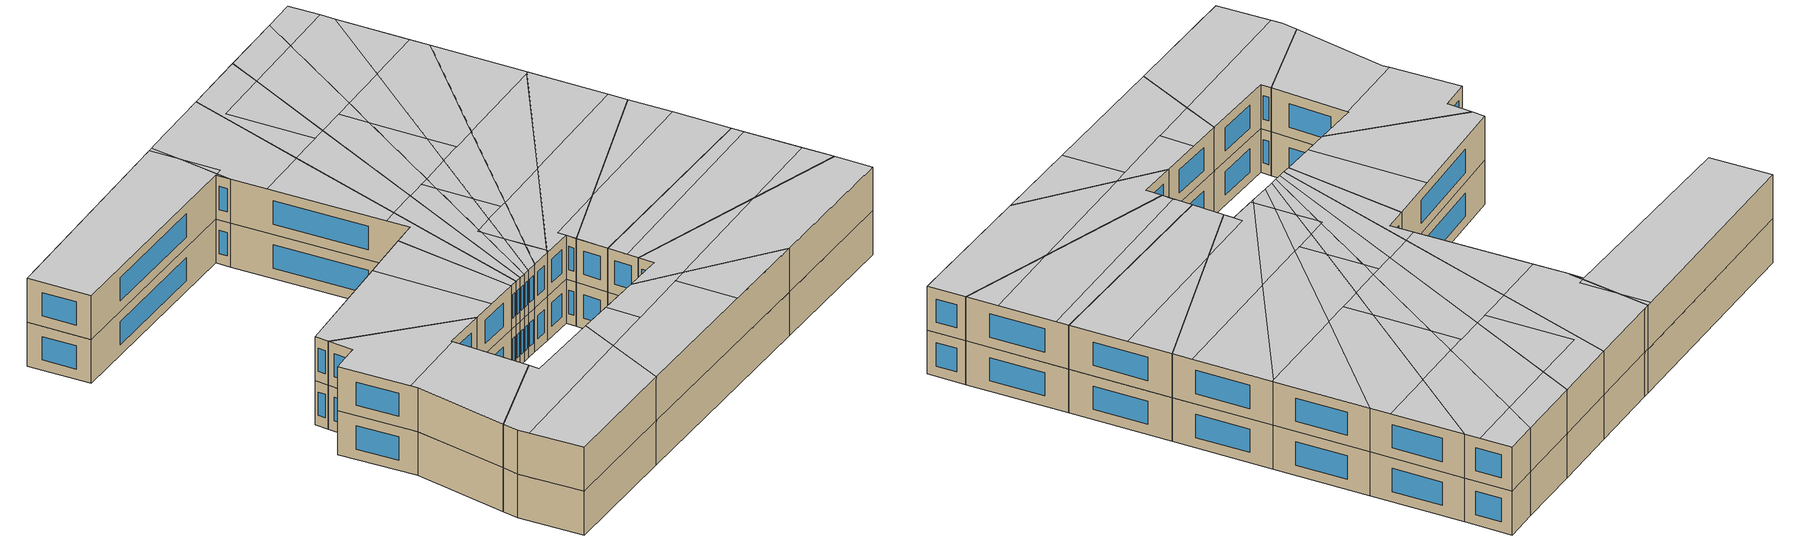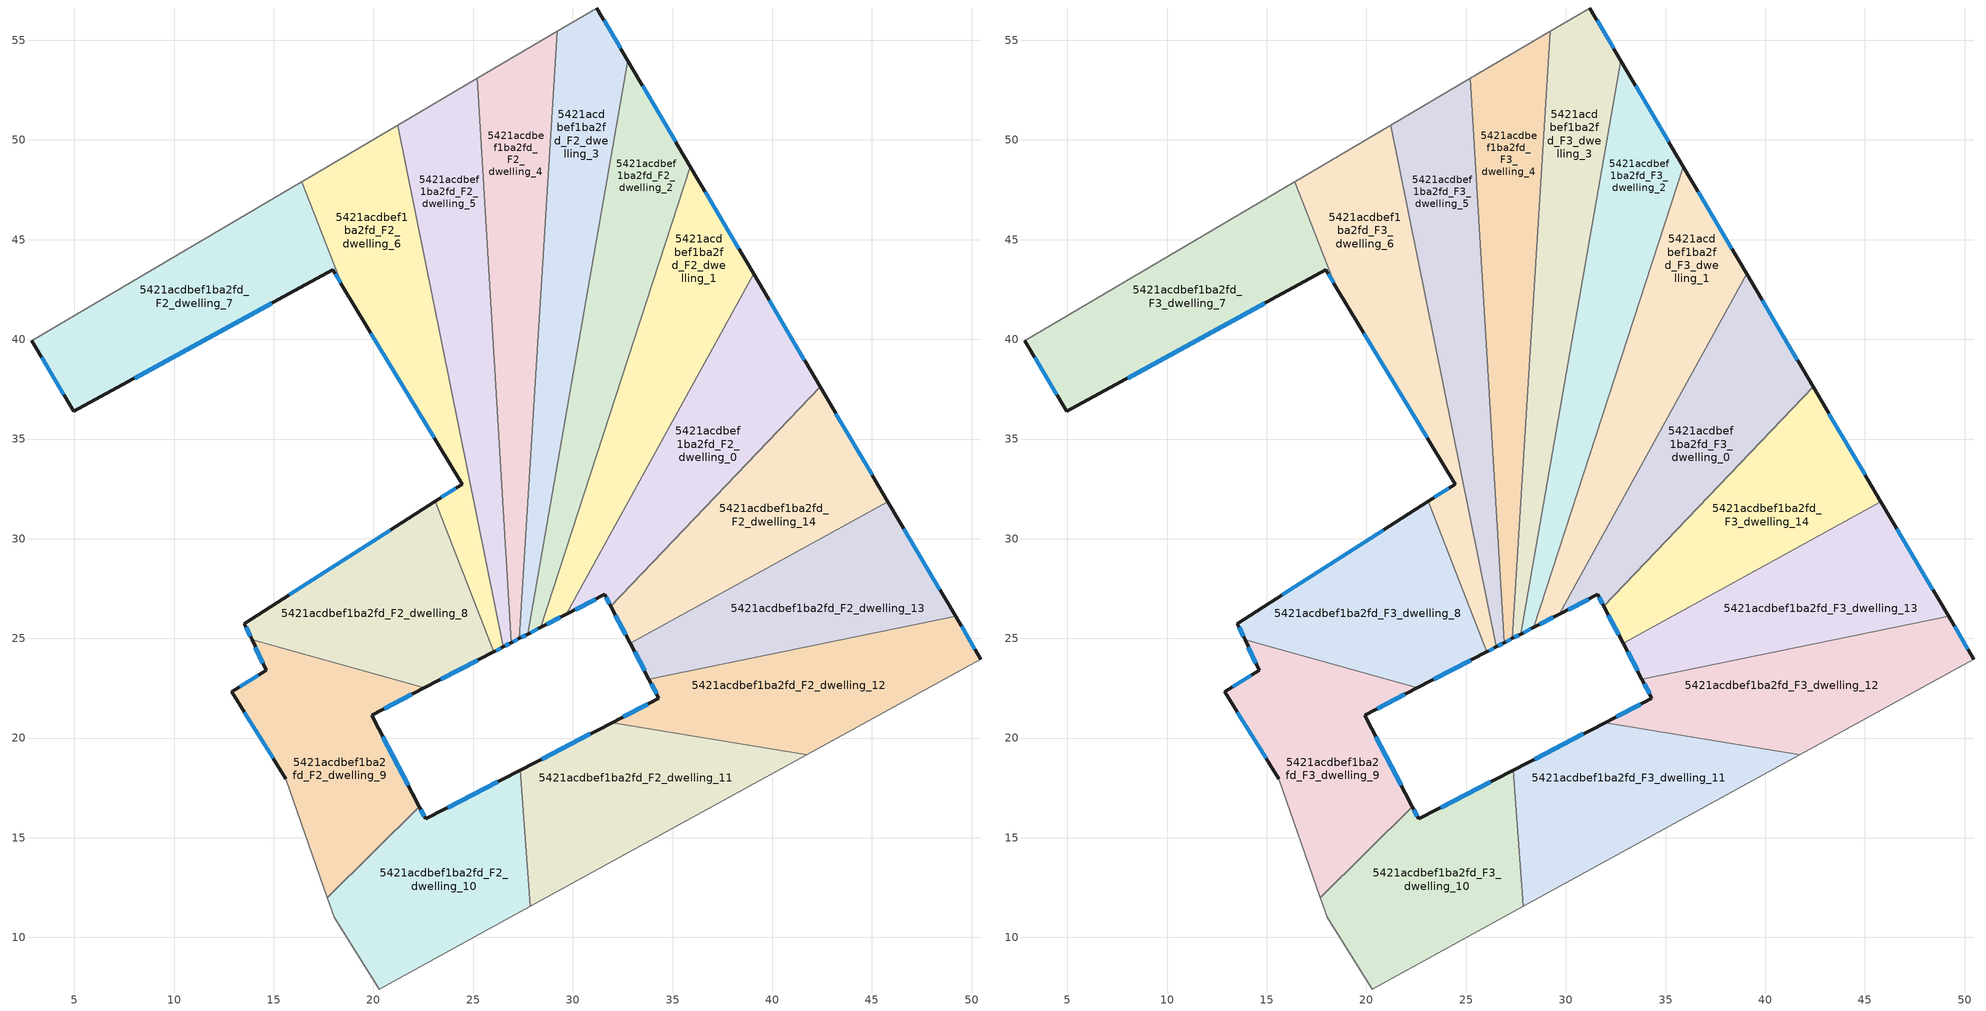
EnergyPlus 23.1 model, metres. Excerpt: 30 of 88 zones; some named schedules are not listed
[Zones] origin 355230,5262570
5421acdbef1ba2fd_F2_dwelling_0
 floor to 5421acdbef1ba2fd_F1_dwelling_0 (EU_floor_Construction): 39.07,43.28 42.4,37.63 31.91,26.61 31.59,27.21 29.66,26.21 z6
 wall outside (EU_wall_Construction): 29.66,26.21 31.59,27.21 31.91,26.61 / 42.4,37.63 39.07,43.28 z6:9
 wall to 5421acdbef1ba2fd_F2_dwelling_1 (EU_wall_Construction): 39.07,43.28 29.66,26.21 z6:9
 wall to 5421acdbef1ba2fd_F2_dwelling_14 (EU_wall_Construction): 31.91,26.61 42.4,37.63 z6:9
 window (EU_Window_Construction): 31.67,27.07 31.83,26.75 / 30.12,26.44 31.14,26.97 / 41.62,38.95 39.85,41.95 z6.7:8.3
5421acdbef1ba2fd_F2_dwelling_1
 floor to 5421acdbef1ba2fd_F1_dwelling_1 (EU_floor_Construction): 35.89,48.66 39.07,43.28 29.66,26.21 28.4,25.55 z6
 wall outside (EU_wall_Construction): 28.4,25.55 29.66,26.21 / 39.07,43.28 35.89,48.66 z6:9
 wall to 5421acdbef1ba2fd_F2_dwelling_2 (EU_wall_Construction): 35.89,48.66 28.4,25.55 z6:9
 window (EU_Window_Construction): 28.7,25.71 29.37,26.05 / 38.32,44.54 36.64,47.4 z6.7:8.3
5421acdbef1ba2fd_F2_dwelling_10
 floor to 5421acdbef1ba2fd_F1_dwelling_10 (EU_floor_Construction): 27.35,18.39 27.87,11.57 20.29,7.42 18.04,11.02 17.69,12 22.31,16.55 22.63,15.94 z6
 wall outside (EU_wall_Construction): 27.35,18.39 22.63,15.94 22.31,16.55 z6:9
 wall to 5421acdbef1ba2fd_F2_dwelling_9 (EU_wall_Construction): 22.31,16.55 17.69,12 z6:9
 wall to 5421acdbef1ba2fd_F2_dwelling_11 (EU_wall_Construction): 27.87,11.57 27.35,18.39 z6:9
 wall adiabatic (EU_wall_Construction): 17.69,12 18.04,11.02 20.29,7.42 27.87,11.57 z6:9
 window (EU_Window_Construction): 22.55,16.09 22.38,16.41 / 26.24,17.81 23.74,16.52 z6.7:8.3
5421acdbef1ba2fd_F2_dwelling_11
 floor to 5421acdbef1ba2fd_F1_dwelling_11 (EU_floor_Construction): 41.72,19.17 27.87,11.57 27.35,18.39 31.97,20.78 z6
 wall outside (EU_wall_Construction): 31.97,20.78 27.35,18.39 z6:9
 wall adiabatic (EU_wall_Construction): 27.87,11.57 41.72,19.17 z6:9
 wall to 5421acdbef1ba2fd_F2_dwelling_12 (EU_wall_Construction): 41.72,19.17 31.97,20.78 z6:9
 window (EU_Window_Construction): 30.88,20.21 28.44,18.95 z6.7:8.3
5421acdbef1ba2fd_F2_dwelling_12
 floor to 5421acdbef1ba2fd_F1_dwelling_12 (EU_floor_Construction): 49.2,26.1 50.46,23.96 41.72,19.17 31.97,20.78 34.32,21.99 33.82,22.95 z6
 wall outside (EU_wall_Construction): 33.82,22.95 34.32,21.99 31.97,20.78 / 50.46,23.96 49.2,26.1 z6:9
 wall to 5421acdbef1ba2fd_F2_dwelling_13 (EU_wall_Construction): 49.2,26.1 33.82,22.95 z6:9
 wall adiabatic (EU_wall_Construction): 41.72,19.17 50.46,23.96 z6:9
 window (EU_Window_Construction): 33.76,21.71 32.52,21.06 / 33.93,22.72 34.2,22.22 / 50.16,24.46 49.49,25.6 z6.7:8.3
5421acdbef1ba2fd_F2_dwelling_13
 floor to 5421acdbef1ba2fd_F1_dwelling_13 (EU_floor_Construction): 45.8,31.85 49.2,26.1 33.82,22.95 32.88,24.75 z6
 wall outside (EU_wall_Construction): 32.88,24.75 33.82,22.95 / 49.2,26.1 45.8,31.85 z6:9
 wall to 5421acdbef1ba2fd_F2_dwelling_14 (EU_wall_Construction): 45.8,31.85 32.88,24.75 z6:9
 window (EU_Window_Construction): 33.1,24.32 33.6,23.37 / 48.4,27.45 46.6,30.5 z6.7:8.3
5421acdbef1ba2fd_F2_dwelling_14
 floor to 5421acdbef1ba2fd_F1_dwelling_14 (EU_floor_Construction): 42.4,37.63 45.8,31.85 32.88,24.75 31.91,26.61 z6
 wall outside (EU_wall_Construction): 31.91,26.61 32.88,24.75 / 45.8,31.85 42.4,37.63 z6:9
 window (EU_Window_Construction): 32.14,26.17 32.65,25.18 / 45,33.21 43.2,36.27 z6.7:8.3
5421acdbef1ba2fd_F2_dwelling_2
 floor to 5421acdbef1ba2fd_F1_dwelling_2 (EU_floor_Construction): 32.76,53.97 35.89,48.66 28.4,25.55 27.75,25.21 z6
 wall outside (EU_wall_Construction): 27.75,25.21 28.4,25.55 / 35.89,48.66 32.76,53.97 z6:9
 wall to 5421acdbef1ba2fd_F2_dwelling_3 (EU_wall_Construction): 32.76,53.97 27.75,25.21 z6:9
 window (EU_Window_Construction): 27.9,25.29 28.25,25.47 / 35.16,49.91 33.5,52.72 z6.7:8.3
5421acdbef1ba2fd_F2_dwelling_3
 floor to 5421acdbef1ba2fd_F1_dwelling_3 (EU_floor_Construction): 31.2,56.62 32.76,53.97 27.75,25.21 27.32,25 29.21,55.45 z6
 wall outside (EU_wall_Construction): 27.32,25 27.75,25.21 / 32.76,53.97 31.2,56.62 z6:9
 wall to 5421acdbef1ba2fd_F2_dwelling_4 (EU_wall_Construction): 29.21,55.45 27.32,25 z6:9
 wall adiabatic (EU_wall_Construction): 31.2,56.62 29.21,55.45 z6:9
 window (EU_Window_Construction): 27.42,25.05 27.65,25.16 / 32.4,54.59 31.57,55.99 z6.7:8.3
5421acdbef1ba2fd_F2_dwelling_4
 floor to 5421acdbef1ba2fd_F1_dwelling_4 (EU_floor_Construction): 29.21,55.45 27.32,25 26.92,24.79 25.22,53.09 z6
 wall outside (EU_wall_Construction): 26.92,24.79 27.32,25 z6:9
 wall to 5421acdbef1ba2fd_F2_dwelling_5 (EU_wall_Construction): 25.22,53.09 26.92,24.79 z6:9
 wall adiabatic (EU_wall_Construction): 29.21,55.45 25.22,53.09 z6:9
 window (EU_Window_Construction): 27.01,24.84 27.23,24.95 z6.7:8.3
5421acdbef1ba2fd_F2_dwelling_5
 floor to 5421acdbef1ba2fd_F1_dwelling_5 (EU_floor_Construction): 25.22,53.09 26.92,24.79 26.51,24.57 21.22,50.74 z6
 wall outside (EU_wall_Construction): 26.51,24.57 26.92,24.79 z6:9
 wall to 5421acdbef1ba2fd_F2_dwelling_6 (EU_wall_Construction): 21.22,50.74 26.51,24.57 z6:9
 wall adiabatic (EU_wall_Construction): 25.22,53.09 21.22,50.74 z6:9
 window (EU_Window_Construction): 26.6,24.62 26.82,24.74 z6.7:8.3
5421acdbef1ba2fd_F2_dwelling_6
 floor to 5421acdbef1ba2fd_F1_dwelling_6 (EU_floor_Construction): 21.22,50.74 26.51,24.57 26.04,24.33 23.09,31.88 24.45,32.74 18.47,42.63 16.41,47.91 16.46,47.93 16.76,48.11 z6
 wall outside (EU_wall_Construction): 26.04,24.33 26.51,24.57 / 18.47,42.63 24.45,32.74 23.09,31.88 z6:9
 wall to 5421acdbef1ba2fd_F2_dwelling_7 (EU_wall_Construction): 16.41,47.91 18.47,42.63 z6:9
 wall adiabatic (EU_wall_Construction): 21.22,50.74 16.76,48.11 16.46,47.93 16.41,47.91 z6:9
 wall to 5421acdbef1ba2fd_F2_dwelling_8 (EU_wall_Construction): 23.09,31.88 26.04,24.33 z6:9
 window (EU_Window_Construction): 26.15,24.39 26.4,24.52 / 24.13,32.54 23.41,32.08 / 19.87,40.31 23.04,35.07 z6.7:8.3
5421acdbef1ba2fd_F2_dwelling_7
 floor to 5421acdbef1ba2fd_F1_dwelling_7 (EU_floor_Construction): 16.41,47.91 18.47,42.63 17.96,43.48 4.97,36.38 2.86,39.93 z6
 wall outside (EU_wall_Construction): 2.86,39.93 4.97,36.38 17.96,43.48 18.47,42.63 z6:9
 wall adiabatic (EU_wall_Construction): 16.41,47.91 2.86,39.93 z6:9
 window (EU_Window_Construction): 8.02,38.05 14.91,41.81 / 3.36,39.09 4.48,37.22 / 18.08,43.28 18.35,42.83 z6.7:8.3
5421acdbef1ba2fd_F2_dwelling_8
 floor to 5421acdbef1ba2fd_F1_dwelling_8 (EU_floor_Construction): 23.09,31.88 26.04,24.33 22.55,22.53 13.91,24.92 13.53,25.74 z6
 wall outside (EU_wall_Construction): 23.09,31.88 13.53,25.74 13.91,24.92 / 22.55,22.53 26.04,24.33 z6:9
 wall to 5421acdbef1ba2fd_F2_dwelling_9 (EU_wall_Construction): 13.91,24.92 22.55,22.53 z6:9
 window (EU_Window_Construction): 20.85,30.44 15.77,27.18 / 23.37,22.95 25.22,23.91 / 13.62,25.55 13.82,25.11 z6.7:8.3
5421acdbef1ba2fd_F2_dwelling_9
 floor to 5421acdbef1ba2fd_F1_dwelling_9 (EU_floor_Construction): 22.55,22.53 19.91,21.16 22.31,16.55 17.69,12 15.61,17.95 12.89,22.32 14.62,23.4 13.91,24.92 z6
 wall outside (EU_wall_Construction): 13.91,24.92 14.62,23.4 12.89,22.32 15.61,17.95 / 22.31,16.55 19.91,21.16 22.55,22.53 z6:9
 wall adiabatic (EU_wall_Construction): 15.61,17.95 17.69,12 z6:9
 window (EU_Window_Construction): 13.53,21.29 14.97,18.98 / 14.22,23.15 13.3,22.57 / 14.08,24.56 14.46,23.76 / 20.53,21.48 21.93,22.2 / 21.75,17.64 20.47,20.08 z6.7:8.3
5421acdbef1ba2fd_F3_dwelling_0
 floor to 5421acdbef1ba2fd_F2_dwelling_0 (EU_floor_Construction): 39.07,43.28 42.4,37.63 31.91,26.61 31.59,27.21 29.66,26.21 z9
 wall outside (EU_wall_Construction): 29.66,26.21 31.59,27.21 31.91,26.61 / 42.4,37.63 39.07,43.28 z9:12
 wall to 5421acdbef1ba2fd_F3_dwelling_1 (EU_wall_Construction): 39.07,43.28 29.66,26.21 z9:12
 wall to 5421acdbef1ba2fd_F3_dwelling_14 (EU_wall_Construction): 31.91,26.61 42.4,37.63 z9:12
 window (EU_Window_Construction): 31.67,27.07 31.83,26.75 / 30.12,26.44 31.14,26.97 / 41.62,38.95 39.85,41.95 z9.7:11.3
 ceiling to 5421acdbef1ba2fd_F4_dwelling_6 (EU_floor_Construction): 35.1,29.96 42.4,37.63 41.75,38.73 34.07,34.2 29.79,26.43 29.86,26.31 31.59,27.21 31.32,27.73 z12
 ceiling to 5421acdbef1ba2fd_F4_dwelling_8 (EU_floor_Construction): 41.75,38.73 39.12,43.19 38.97,43.1 34.07,34.2 z12
 ceiling to 5421acdbef1ba2fd_F4_dwelling_4 (EU_floor_Construction): 31.91,26.61 35.1,29.96 31.32,27.74 z12
 ceiling to 5421acdbef1ba2fd_F4_dwelling_7 (EU_floor_Construction): 29.86,26.31 29.79,26.43 29.66,26.21 z12
5421acdbef1ba2fd_F3_dwelling_1
 floor to 5421acdbef1ba2fd_F2_dwelling_1 (EU_floor_Construction): 35.89,48.66 39.07,43.28 29.66,26.21 28.4,25.55 z9
 wall outside (EU_wall_Construction): 28.4,25.55 29.66,26.21 / 39.07,43.28 35.89,48.66 z9:12
 wall to 5421acdbef1ba2fd_F3_dwelling_2 (EU_wall_Construction): 35.89,48.66 28.4,25.55 z9:12
 window (EU_Window_Construction): 28.7,25.71 29.37,26.05 / 38.32,44.54 36.64,47.4 z9.7:11.3
 ceiling to 5421acdbef1ba2fd_F4_dwelling_8 (EU_floor_Construction): 34.07,34.2 38.97,43.1 32.94,39.55 30.53,32.12 z12
 ceiling to 5421acdbef1ba2fd_F4_dwelling_6 (EU_floor_Construction): 29.79,26.43 34.07,34.2 30.53,32.12 29.08,27.64 29.61,26.73 z12
 ceiling to 5421acdbef1ba2fd_F4_dwelling_10 (EU_floor_Construction): 38.97,43.1 39.07,43.28 35.89,48.66 32.94,39.55 z12
 ceiling to 5421acdbef1ba2fd_F4_dwelling_7 (EU_floor_Construction): 29.66,26.21 29.79,26.43 29.08,27.64 28.4,25.55 z12
5421acdbef1ba2fd_F3_dwelling_10
 floor to 5421acdbef1ba2fd_F2_dwelling_10 (EU_floor_Construction): 27.35,18.39 27.87,11.57 20.29,7.42 18.04,11.02 17.69,12 22.31,16.55 22.63,15.94 z9
 wall outside (EU_wall_Construction): 27.35,18.39 22.63,15.94 22.31,16.55 z9:12
 wall to 5421acdbef1ba2fd_F3_dwelling_9 (EU_wall_Construction): 22.31,16.55 17.69,12 z9:12
 wall to 5421acdbef1ba2fd_F3_dwelling_11 (EU_wall_Construction): 27.87,11.57 27.35,18.39 z9:12
 wall adiabatic (EU_wall_Construction): 17.69,12 18.04,11.02 20.29,7.42 27.87,11.57 z9:12
 window (EU_Window_Construction): 22.55,16.09 22.38,16.41 / 26.24,17.81 23.74,16.52 z9.7:11.3
 ceiling to 5421acdbef1ba2fd_F4_dwelling_0 (EU_floor_Construction): 27.87,11.57 27.55,15.74 18.44,10.38 20.29,7.42 z12
 ceiling to 5421acdbef1ba2fd_F4_dwelling_2 (EU_floor_Construction): 27.55,15.74 27.35,18.39 22.63,15.94 22.31,16.55 17.69,12 18.04,11.02 18.44,10.38 z12
5421acdbef1ba2fd_F3_dwelling_11
 floor to 5421acdbef1ba2fd_F2_dwelling_11 (EU_floor_Construction): 41.72,19.17 27.87,11.57 27.35,18.39 31.97,20.78 z9
 wall outside (EU_wall_Construction): 31.97,20.78 27.35,18.39 z9:12
 wall adiabatic (EU_wall_Construction): 27.87,11.57 41.72,19.17 z9:12
 wall to 5421acdbef1ba2fd_F3_dwelling_12 (EU_wall_Construction): 41.72,19.17 31.97,20.78 z9:12
 window (EU_Window_Construction): 30.88,20.21 28.44,18.95 z9.7:11.3
 ceiling to 5421acdbef1ba2fd_F4_dwelling_3 (EU_floor_Construction): 35.2,20.24 31.97,20.78 29.43,19.46 30.49,17.47 z12
 ceiling to 5421acdbef1ba2fd_F4_dwelling_0 (EU_floor_Construction): 36.34,16.22 34.29,19.71 27.55,15.74 27.87,11.57 z12
 ceiling to 5421acdbef1ba2fd_F4_dwelling_1 (EU_floor_Construction): 41.72,19.17 35.2,20.24 34.29,19.71 36.34,16.22 z12
 ceiling to 5421acdbef1ba2fd_F4_dwelling_2 (EU_floor_Construction): 30.49,17.47 29.43,19.46 27.35,18.39 27.55,15.74 z12
5421acdbef1ba2fd_F3_dwelling_12
 floor to 5421acdbef1ba2fd_F2_dwelling_12 (EU_floor_Construction): 49.2,26.1 50.46,23.96 41.72,19.17 31.97,20.78 34.32,21.99 33.82,22.95 z9
 wall outside (EU_wall_Construction): 33.82,22.95 34.32,21.99 31.97,20.78 / 50.46,23.96 49.2,26.1 z9:12
 wall to 5421acdbef1ba2fd_F3_dwelling_13 (EU_wall_Construction): 49.2,26.1 33.82,22.95 z9:12
 wall adiabatic (EU_wall_Construction): 41.72,19.17 50.46,23.96 z9:12
 window (EU_Window_Construction): 33.76,21.71 32.52,21.06 / 33.93,22.72 34.2,22.22 / 50.16,24.46 49.49,25.6 z9.7:11.3
 ceiling to 5421acdbef1ba2fd_F4_dwelling_1 (EU_floor_Construction): 50.46,23.96 49.2,26.1 42.97,24.82 35.2,20.24 41.72,19.17 z12
 ceiling to 5421acdbef1ba2fd_F4_dwelling_3 (EU_floor_Construction): 42.97,24.82 33.82,22.95 34.32,21.99 31.97,20.78 35.2,20.24 z12
5421acdbef1ba2fd_F3_dwelling_13
 floor to 5421acdbef1ba2fd_F2_dwelling_13 (EU_floor_Construction): 45.8,31.85 49.2,26.1 33.82,22.95 32.88,24.75 z9
 wall outside (EU_wall_Construction): 32.88,24.75 33.82,22.95 / 49.2,26.1 45.8,31.85 z9:12
 wall to 5421acdbef1ba2fd_F3_dwelling_14 (EU_wall_Construction): 45.8,31.85 32.88,24.75 z9:12
 window (EU_Window_Construction): 33.1,24.32 33.6,23.37 / 48.4,27.45 46.6,30.5 z9.7:11.3
 ceiling to 5421acdbef1ba2fd_F4_dwelling_4 (EU_floor_Construction): 46.22,31.14 45.8,31.85 32.88,24.75 33.37,23.8 33.39,23.76 33.42,23.71 33.46,23.63 z12
 ceiling to 5421acdbef1ba2fd_F4_dwelling_1 (EU_floor_Construction): 49.2,26.1 48.15,27.87 42.97,24.82 z12
 ceiling to 5421acdbef1ba2fd_F4_dwelling_3 (EU_floor_Construction): 48.15,27.87 46.22,31.14 33.46,23.63 33.82,22.95 42.97,24.82 z12
5421acdbef1ba2fd_F3_dwelling_14
 floor to 5421acdbef1ba2fd_F2_dwelling_14 (EU_floor_Construction): 42.4,37.63 45.8,31.85 32.88,24.75 31.91,26.61 z9
 wall outside (EU_wall_Construction): 31.91,26.61 32.88,24.75 / 45.8,31.85 42.4,37.63 z9:12
 window (EU_Window_Construction): 32.14,26.17 32.65,25.18 / 45,33.21 43.2,36.27 z9.7:11.3
 ceiling to 5421acdbef1ba2fd_F4_dwelling_4 (EU_floor_Construction): 45.8,31.85 43.87,35.13 35.1,29.96 31.91,26.61 32.88,24.75 z12
 ceiling to 5421acdbef1ba2fd_F4_dwelling_6 (EU_floor_Construction): 43.87,35.13 42.4,37.63 35.1,29.96 z12
5421acdbef1ba2fd_F3_dwelling_2
 floor to 5421acdbef1ba2fd_F2_dwelling_2 (EU_floor_Construction): 32.76,53.97 35.89,48.66 28.4,25.55 27.75,25.21 z9
 wall outside (EU_wall_Construction): 27.75,25.21 28.4,25.55 / 35.89,48.66 32.76,53.97 z9:12
 wall to 5421acdbef1ba2fd_F3_dwelling_3 (EU_wall_Construction): 32.76,53.97 27.75,25.21 z9:12
 window (EU_Window_Construction): 27.9,25.29 28.25,25.47 / 35.16,49.91 33.5,52.72 z9.7:11.3
 ceiling to 5421acdbef1ba2fd_F4_dwelling_10 (EU_floor_Construction): 32.94,39.55 35.89,48.66 35.22,49.81 31.67,47.72 30.38,40.29 31.36,38.62 z12
 ceiling to 5421acdbef1ba2fd_F4_dwelling_12 (EU_floor_Construction): 35.22,49.81 32.76,53.96 31.67,47.72 z12
 ceiling to 5421acdbef1ba2fd_F4_dwelling_8 (EU_floor_Construction): 30.53,32.12 32.94,39.55 29.94,37.78 29.17,33.38 30.07,31.85 30.25,31.95 z12
 ceiling to 5421acdbef1ba2fd_F4_dwelling_9 (EU_floor_Construction): 31.36,38.62 30.38,40.29 29.94,37.78 z12
 ceiling to 5421acdbef1ba2fd_F4_dwelling_6 (EU_floor_Construction): 29.08,27.64 30.53,32.12 28.77,31.08 28.38,28.83 z12
 ceiling to 5421acdbef1ba2fd_F4_dwelling_7 (EU_floor_Construction): 30.07,31.85 29.17,33.38 28.77,31.08 z12; 28.4,25.55 29.08,27.64 28.38,28.82 27.75,25.21 z12
5421acdbef1ba2fd_F3_dwelling_3
 floor to 5421acdbef1ba2fd_F2_dwelling_3 (EU_floor_Construction): 31.2,56.62 32.76,53.97 27.75,25.21 27.32,25 29.21,55.45 z9
 wall outside (EU_wall_Construction): 27.32,25 27.75,25.21 / 32.76,53.97 31.2,56.62 z9:12
 wall to 5421acdbef1ba2fd_F3_dwelling_4 (EU_wall_Construction): 29.21,55.45 27.32,25 z9:12
 wall adiabatic (EU_wall_Construction): 31.2,56.62 29.21,55.45 z9:12
 window (EU_Window_Construction): 27.42,25.05 27.65,25.16 / 32.4,54.59 31.57,55.99 z9.7:11.3
 ceiling to 5421acdbef1ba2fd_F4_dwelling_12 (EU_floor_Construction): 31.67,47.72 32.76,53.96 32.27,54.8 29.06,52.91 28.62,45.92 z12
 ceiling to 5421acdbef1ba2fd_F4_dwelling_10 (EU_floor_Construction): 30.38,40.29 31.67,47.72 28.62,45.92 28.47,43.52 z12
 ceiling to 5421acdbef1ba2fd_F4_dwelling_13 (EU_floor_Construction): 32.27,54.8 31.2,56.62 29.21,55.45 29.06,52.91 z12
 ceiling to 5421acdbef1ba2fd_F4_dwelling_9 (EU_floor_Construction): 29.94,37.78 30.38,40.29 28.47,43.52 28.05,36.67 z12
 ceiling to 5421acdbef1ba2fd_F4_dwelling_7 (EU_floor_Construction): 28.77,31.08 29.17,33.38 27.97,35.42 27.66,30.43 z12; 27.75,25.21 28.38,28.82 27.64,30.08 27.32,25 z12
 ceiling to 5421acdbef1ba2fd_F4_dwelling_8 (EU_floor_Construction): 29.17,33.38 29.94,37.78 28.05,36.67 27.97,35.42 z12
 ceiling to 5421acdbef1ba2fd_F4_dwelling_6 (EU_floor_Construction): 28.38,28.83 28.77,31.08 27.66,30.43 27.64,30.08 z12
5421acdbef1ba2fd_F3_dwelling_4
 floor to 5421acdbef1ba2fd_F2_dwelling_4 (EU_floor_Construction): 29.21,55.45 27.32,25 26.92,24.79 25.22,53.09 z9
 wall outside (EU_wall_Construction): 26.92,24.79 27.32,25 z9:12
 wall to 5421acdbef1ba2fd_F3_dwelling_5 (EU_wall_Construction): 25.22,53.09 26.92,24.79 z9:12
 wall adiabatic (EU_wall_Construction): 29.21,55.45 25.22,53.09 z9:12
 window (EU_Window_Construction): 27.01,24.84 27.23,24.95 z9.7:11.3
 ceiling to 5421acdbef1ba2fd_F4_dwelling_9 (EU_floor_Construction): 28.05,36.67 28.47,43.52 27.46,45.24 25.75,44.23 26.27,35.62 z12
 ceiling to 5421acdbef1ba2fd_F4_dwelling_12 (EU_floor_Construction): 28.62,45.92 29.06,52.91 25.36,50.74 25.75,44.23 z12
 ceiling to 5421acdbef1ba2fd_F4_dwelling_7 (EU_floor_Construction): 27.32,25 27.64,30.08 27.49,30.33 27.66,30.43 27.97,35.42 27.45,36.31 26.27,35.62 26.92,24.79 z12
 ceiling to 5421acdbef1ba2fd_F4_dwelling_10 (EU_floor_Construction): 28.47,43.52 28.62,45.92 27.46,45.24 z12
 ceiling to 5421acdbef1ba2fd_F4_dwelling_13 (EU_floor_Construction): 29.06,52.91 29.21,55.45 25.22,53.09 25.36,50.74 z12
 ceiling to 5421acdbef1ba2fd_F4_dwelling_8 (EU_floor_Construction): 27.97,35.42 28.05,36.67 27.62,36.42 27.45,36.31 z12
 ceiling to 5421acdbef1ba2fd_F4_dwelling_6 (EU_floor_Construction): 27.64,30.08 27.66,30.43 27.49,30.33 z12
5421acdbef1ba2fd_F3_dwelling_5
 floor to 5421acdbef1ba2fd_F2_dwelling_5 (EU_floor_Construction): 25.22,53.09 26.92,24.79 26.51,24.57 21.22,50.74 z9
 wall outside (EU_wall_Construction): 26.51,24.57 26.92,24.79 z9:12
 wall to 5421acdbef1ba2fd_F3_dwelling_6 (EU_wall_Construction): 21.22,50.74 26.51,24.57 z9:12
 wall adiabatic (EU_wall_Construction): 25.22,53.09 21.22,50.74 z9:12
 window (EU_Window_Construction): 26.6,24.62 26.82,24.74 z9.7:11.3
 ceiling to 5421acdbef1ba2fd_F4_dwelling_7 (EU_floor_Construction): 26.92,24.79 26.27,35.62 24.49,34.57 26.51,24.57 z12
 ceiling to 5421acdbef1ba2fd_F4_dwelling_9 (EU_floor_Construction): 26.27,35.62 25.75,44.23 22.88,42.54 24.49,34.57 z12
 ceiling to 5421acdbef1ba2fd_F4_dwelling_12 (EU_floor_Construction): 25.75,44.23 25.36,50.74 22,48.76 24.95,43.76 z12
 ceiling to 5421acdbef1ba2fd_F4_dwelling_13 (EU_floor_Construction): 24.95,43.76 22,48.76 25.36,50.74 25.22,53.09 21.22,50.74 22.88,42.54 z12
5421acdbef1ba2fd_F3_dwelling_6
 floor to 5421acdbef1ba2fd_F2_dwelling_6 (EU_floor_Construction): 21.22,50.74 26.51,24.57 26.04,24.33 23.09,31.88 24.45,32.74 18.47,42.63 16.41,47.91 16.46,47.93 16.76,48.11 z9
 wall outside (EU_wall_Construction): 26.04,24.33 26.51,24.57 / 18.47,42.63 24.45,32.74 23.09,31.88 z9:12
 wall to 5421acdbef1ba2fd_F3_dwelling_7 (EU_wall_Construction): 16.41,47.91 18.47,42.63 z9:12
 wall adiabatic (EU_wall_Construction): 21.22,50.74 16.76,48.11 16.46,47.93 16.41,47.91 z9:12
 wall to 5421acdbef1ba2fd_F3_dwelling_8 (EU_wall_Construction): 23.09,31.88 26.04,24.33 z9:12
 window (EU_Window_Construction): 26.15,24.39 26.4,24.52 / 24.13,32.54 23.41,32.08 / 19.87,40.31 23.04,35.07 z9.7:11.3
 ceiling to 5421acdbef1ba2fd_F4_dwelling_13 (EU_floor_Construction): 22.88,42.54 21.22,50.74 16.68,48.07 16.46,47.93 16.41,47.91 17.16,45.99 18.47,43.76 18.11,43.56 18.47,42.63 19.67,40.65 z12
 ceiling to 5421acdbef1ba2fd_F4_dwelling_11 (EU_floor_Construction): 18.47,43.76 17.16,45.99 18.11,43.56 z12
 ceiling to 5421acdbef1ba2fd_F4_dwelling_9 (EU_floor_Construction): 24.49,34.57 22.88,42.54 19.67,40.65 23.64,34.07 z12
 ceiling to 5421acdbef1ba2fd_F4_dwelling_7 (EU_floor_Construction): 26.51,24.57 24.49,34.57 23.64,34.07 24.45,32.74 23.09,31.88 26.04,24.33 z12
5421acdbef1ba2fd_F3_dwelling_7
 floor to 5421acdbef1ba2fd_F2_dwelling_7 (EU_floor_Construction): 16.41,47.91 18.47,42.63 17.96,43.48 4.97,36.38 2.86,39.93 z9
 wall outside (EU_wall_Construction): 2.86,39.93 4.97,36.38 17.96,43.48 18.47,42.63 z9:12
 wall adiabatic (EU_wall_Construction): 16.41,47.91 2.86,39.93 z9:12
 window (EU_Window_Construction): 8.02,38.05 14.91,41.81 / 3.36,39.09 4.48,37.22 / 18.08,43.28 18.35,42.83 z9.7:11.3
 ceiling to 5421acdbef1ba2fd_F4_dwelling_11 (EU_floor_Construction): 18.11,43.56 17.16,45.99 16.13,47.74 2.86,39.93 4.97,36.38 z12
 ceiling to 5421acdbef1ba2fd_F4_dwelling_13 (EU_floor_Construction): 17.16,45.99 16.41,47.91 16.13,47.74 z12; 18.47,42.63 18.11,43.56 17.96,43.48 z12
5421acdbef1ba2fd_F3_dwelling_8
 floor to 5421acdbef1ba2fd_F2_dwelling_8 (EU_floor_Construction): 23.09,31.88 26.04,24.33 22.55,22.53 13.91,24.92 13.53,25.74 z9
 wall outside (EU_wall_Construction): 23.09,31.88 13.53,25.74 13.91,24.92 / 22.55,22.53 26.04,24.33 z9:12
 wall to 5421acdbef1ba2fd_F3_dwelling_9 (EU_wall_Construction): 13.91,24.92 22.55,22.53 z9:12
 window (EU_Window_Construction): 20.85,30.44 15.77,27.18 / 23.37,22.95 25.22,23.91 / 13.62,25.55 13.82,25.11 z9.7:11.3
 ceiling to 5421acdbef1ba2fd_F4_dwelling_5 (EU_floor_Construction): 24.06,23.31 23.99,23.42 20.13,29.97 13.53,25.74 13.91,24.92 22.55,22.53 z12
 ceiling to 5421acdbef1ba2fd_F4_dwelling_7 (EU_floor_Construction): 26.04,24.33 23.09,31.88 20.13,29.97 23.99,23.42 24.06,23.31 z12
5421acdbef1ba2fd_F3_dwelling_9
 floor to 5421acdbef1ba2fd_F2_dwelling_9 (EU_floor_Construction): 22.55,22.53 19.91,21.16 22.31,16.55 17.69,12 15.61,17.95 12.89,22.32 14.62,23.4 13.91,24.92 z9
 wall outside (EU_wall_Construction): 13.91,24.92 14.62,23.4 12.89,22.32 15.61,17.95 / 22.31,16.55 19.91,21.16 22.55,22.53 z9:12
 wall adiabatic (EU_wall_Construction): 15.61,17.95 17.69,12 z9:12
 window (EU_Window_Construction): 13.53,21.29 14.97,18.98 / 14.22,23.15 13.3,22.57 / 14.08,24.56 14.46,23.76 / 20.53,21.48 21.93,22.2 / 21.75,17.64 20.47,20.08 z9.7:11.3
 ceiling to 5421acdbef1ba2fd_F4_dwelling_2 (EU_floor_Construction): 22.31,16.55 19.97,21.05 15.37,18.34 15.61,17.95 17.69,12 z12
 ceiling to 5421acdbef1ba2fd_F4_dwelling_5 (EU_floor_Construction): 19.97,21.05 19.91,21.16 22.55,22.53 13.91,24.92 14.62,23.4 12.89,22.32 15.37,18.34 z12
[Building]
EU S2 Campaign: North Axis=0; Terrain=City; Solar Distribution=FullExterior
[Site:Location]
Budapest.Ferenc.Liszt.Intl.AP: Latitude=47.437; Longitude=19.256; Time Zone=1; Elevation=185
[SizingPeriod:WeatherFileDays]
AnnualSizingPeriod: Begin Month=1; Begin Day of Month=1; End Month=12; End Day of Month=31; Day of Week for Start Day=Monday; Use Weather File Daylight Saving Period=No; Use Weather File Rain and Snow Indicators=No
[MATERIAL]
EU_InternalMass_Material: Roughness=MediumRough; Thickness=0.1; Conductivity=1; Density=1800; Specific Heat=900; Thermal Absorptance=0.9; Solar Absorptance=0.7; Visible Absorptance=0.7
[MATERIAL:NOMASS] Roughness=MediumRough; Thermal Absorptance=0.9; Solar Absorptance=0.7; Visible Absorptance=0.7
Name | Thermal Resistance
EU_wall_NoMass | 0.832559
EU_floor_NoMass | 0.872794
[WINDOWMATERIAL:SIMPLEGLAZINGSYSTEM]
EU_Window_SimpleGlazing: UFactor=2.79869; Solar Heat Gain Coefficient=0.75; Visible Transmittance=0.75
[CONSTRUCTION]
EU_wall_Construction: EU_wall_NoMass
EU_floor_Construction: EU_floor_NoMass
EU_Window_Construction: EU_Window_SimpleGlazing
EU_InternalMass_Construction: EU_InternalMass_Material
[ZONE] Type=1; Multiplier=1; Ceiling Height=autocalculate; Floor Area=autocalculate; Part of Total Floor Area=Yes
Name | Volume
5421acdbef1ba2fd_F2_dwelling_0; 5421acdbef1ba2fd_F3_dwelling_0; 5421acdbef1ba2fd_F2_dwelling_3; 5421acdbef1ba2fd_F3_dwelling_3; 5421acdbef1ba2fd_F2_dwelling_4; 5421acdbef1ba2fd_F3_dwelling_4 | 193.629
5421acdbef1ba2fd_F2_dwelling_1; 5421acdbef1ba2fd_F3_dwelling_1 | 193.662
5421acdbef1ba2fd_F2_dwelling_10; 5421acdbef1ba2fd_F3_dwelling_10 | 189.754
5421acdbef1ba2fd_F2_dwelling_11; 5421acdbef1ba2fd_F3_dwelling_11 | 193.633
5421acdbef1ba2fd_F2_dwelling_12; 5421acdbef1ba2fd_F3_dwelling_12 | 193.614
5421acdbef1ba2fd_F2_dwelling_13; 5421acdbef1ba2fd_F3_dwelling_13 | 193.663
5421acdbef1ba2fd_F2_dwelling_14; 5421acdbef1ba2fd_F3_dwelling_14 | 193.612
5421acdbef1ba2fd_F2_dwelling_2; 5421acdbef1ba2fd_F3_dwelling_2 | 193.611
5421acdbef1ba2fd_F2_dwelling_5; 5421acdbef1ba2fd_F3_dwelling_5 | 193.681
5421acdbef1ba2fd_F2_dwelling_6; 5421acdbef1ba2fd_F3_dwelling_6 | 201.829
5421acdbef1ba2fd_F2_dwelling_7; 5421acdbef1ba2fd_F3_dwelling_7 | 201.492
5421acdbef1ba2fd_F2_dwelling_8; 5421acdbef1ba2fd_F3_dwelling_8 | 185.859
5421acdbef1ba2fd_F2_dwelling_9; 5421acdbef1ba2fd_F3_dwelling_9 | 189.175
[INTERNALMASS] Construction=EU_InternalMass_Construction
Name | Zone or ZoneList | Surface Area
5421acdbef1ba2fd_F2_dwelling_0_EU_InternalMass | 5421acdbef1ba2fd_F2_dwelling_0 | 64.543
5421acdbef1ba2fd_F2_dwelling_1_EU_InternalMass | 5421acdbef1ba2fd_F2_dwelling_1 | 64.5539
5421acdbef1ba2fd_F2_dwelling_2_EU_InternalMass | 5421acdbef1ba2fd_F2_dwelling_2 | 64.5372
5421acdbef1ba2fd_F2_dwelling_3_EU_InternalMass | 5421acdbef1ba2fd_F2_dwelling_3 | 64.5428
5421acdbef1ba2fd_F2_dwelling_4_EU_InternalMass | 5421acdbef1ba2fd_F2_dwelling_4 | 64.5429
5421acdbef1ba2fd_F2_dwelling_5_EU_InternalMass | 5421acdbef1ba2fd_F2_dwelling_5 | 64.5601
5421acdbef1ba2fd_F2_dwelling_6_EU_InternalMass | 5421acdbef1ba2fd_F2_dwelling_6 | 67.2783
5421acdbef1ba2fd_F2_dwelling_7_EU_InternalMass | 5421acdbef1ba2fd_F2_dwelling_7 | 67.1702
5421acdbef1ba2fd_F2_dwelling_8_EU_InternalMass | 5421acdbef1ba2fd_F2_dwelling_8 | 61.9578
5421acdbef1ba2fd_F2_dwelling_9_EU_InternalMass | 5421acdbef1ba2fd_F2_dwelling_9 | 63.058
5421acdbef1ba2fd_F2_dwelling_10_EU_InternalMass | 5421acdbef1ba2fd_F2_dwelling_10 | 63.2514
5421acdbef1ba2fd_F2_dwelling_11_EU_InternalMass | 5421acdbef1ba2fd_F2_dwelling_11 | 64.5444
5421acdbef1ba2fd_F2_dwelling_12_EU_InternalMass | 5421acdbef1ba2fd_F2_dwelling_12 | 64.5378
5421acdbef1ba2fd_F2_dwelling_13_EU_InternalMass | 5421acdbef1ba2fd_F2_dwelling_13 | 64.5542
5421acdbef1ba2fd_F2_dwelling_14_EU_InternalMass | 5421acdbef1ba2fd_F2_dwelling_14 | 64.5374
5421acdbef1ba2fd_F3_dwelling_0_EU_InternalMass | 5421acdbef1ba2fd_F3_dwelling_0 | 64.543
5421acdbef1ba2fd_F3_dwelling_1_EU_InternalMass | 5421acdbef1ba2fd_F3_dwelling_1 | 64.5539
5421acdbef1ba2fd_F3_dwelling_2_EU_InternalMass | 5421acdbef1ba2fd_F3_dwelling_2 | 64.5372
5421acdbef1ba2fd_F3_dwelling_3_EU_InternalMass | 5421acdbef1ba2fd_F3_dwelling_3 | 64.5428
5421acdbef1ba2fd_F3_dwelling_4_EU_InternalMass | 5421acdbef1ba2fd_F3_dwelling_4 | 64.5429
5421acdbef1ba2fd_F3_dwelling_5_EU_InternalMass | 5421acdbef1ba2fd_F3_dwelling_5 | 64.5601
5421acdbef1ba2fd_F3_dwelling_6_EU_InternalMass | 5421acdbef1ba2fd_F3_dwelling_6 | 67.2783
5421acdbef1ba2fd_F3_dwelling_7_EU_InternalMass | 5421acdbef1ba2fd_F3_dwelling_7 | 67.1702
5421acdbef1ba2fd_F3_dwelling_8_EU_InternalMass | 5421acdbef1ba2fd_F3_dwelling_8 | 61.9578
5421acdbef1ba2fd_F3_dwelling_9_EU_InternalMass | 5421acdbef1ba2fd_F3_dwelling_9 | 63.058
5421acdbef1ba2fd_F3_dwelling_10_EU_InternalMass | 5421acdbef1ba2fd_F3_dwelling_10 | 63.2514
5421acdbef1ba2fd_F3_dwelling_11_EU_InternalMass | 5421acdbef1ba2fd_F3_dwelling_11 | 64.5444
5421acdbef1ba2fd_F3_dwelling_12_EU_InternalMass | 5421acdbef1ba2fd_F3_dwelling_12 | 64.5378
5421acdbef1ba2fd_F3_dwelling_13_EU_InternalMass | 5421acdbef1ba2fd_F3_dwelling_13 | 64.5542
5421acdbef1ba2fd_F3_dwelling_14_EU_InternalMass | 5421acdbef1ba2fd_F3_dwelling_14 | 64.5374
[OTHEREQUIPMENT] Fuel Type=Electricity; Design Level Calculation Method=Watts/Area; Power per Zone Floor Area=1; Fraction Latent=0; Fraction Radiant=0; Fraction Lost=0; Carbon Dioxide Generation Rate=0; EndUse Subcategory=EU_Step8_InternalGains
Name | Zone or ZoneList or Space or SpaceList | Schedule
EU_Step8_InternalGain_5421acdbef1ba2fd_F2_dwelling_0_f000 | 5421acdbef1ba2fd_F2_dwelling_0 | EU_Step8_GainSchedule_5421acdbef1ba2fd_F2_dwelling_0_f000
EU_Step8_InternalGain_5421acdbef1ba2fd_F2_dwelling_1_f000 | 5421acdbef1ba2fd_F2_dwelling_1 | EU_Step8_GainSchedule_5421acdbef1ba2fd_F2_dwelling_1_f000
EU_Step8_InternalGain_5421acdbef1ba2fd_F2_dwelling_2_f000 | 5421acdbef1ba2fd_F2_dwelling_2 | EU_Step8_GainSchedule_5421acdbef1ba2fd_F2_dwelling_2_f000
EU_Step8_InternalGain_5421acdbef1ba2fd_F2_dwelling_3_f000 | 5421acdbef1ba2fd_F2_dwelling_3 | EU_Step8_GainSchedule_5421acdbef1ba2fd_F2_dwelling_3_f000
EU_Step8_InternalGain_5421acdbef1ba2fd_F2_dwelling_4_f000 | 5421acdbef1ba2fd_F2_dwelling_4 | EU_Step8_GainSchedule_5421acdbef1ba2fd_F2_dwelling_4_f000
EU_Step8_InternalGain_5421acdbef1ba2fd_F2_dwelling_5_f000 | 5421acdbef1ba2fd_F2_dwelling_5 | EU_Step8_GainSchedule_5421acdbef1ba2fd_F2_dwelling_5_f000
EU_Step8_InternalGain_5421acdbef1ba2fd_F2_dwelling_6_f000 | 5421acdbef1ba2fd_F2_dwelling_6 | EU_Step8_GainSchedule_5421acdbef1ba2fd_F2_dwelling_6_f000
EU_Step8_InternalGain_5421acdbef1ba2fd_F2_dwelling_7_f000 | 5421acdbef1ba2fd_F2_dwelling_7 | EU_Step8_GainSchedule_5421acdbef1ba2fd_F2_dwelling_7_f000
EU_Step8_InternalGain_5421acdbef1ba2fd_F2_dwelling_8_f000 | 5421acdbef1ba2fd_F2_dwelling_8 | EU_Step8_GainSchedule_5421acdbef1ba2fd_F2_dwelling_8_f000
EU_Step8_InternalGain_5421acdbef1ba2fd_F2_dwelling_9_f000 | 5421acdbef1ba2fd_F2_dwelling_9 | EU_Step8_GainSchedule_5421acdbef1ba2fd_F2_dwelling_9_f000
EU_Step8_InternalGain_5421acdbef1ba2fd_F2_dwelling_10_f000 | 5421acdbef1ba2fd_F2_dwelling_10 | EU_Step8_GainSchedule_5421acdbef1ba2fd_F2_dwelling_10_f000
EU_Step8_InternalGain_5421acdbef1ba2fd_F2_dwelling_11_f000 | 5421acdbef1ba2fd_F2_dwelling_11 | EU_Step8_GainSchedule_5421acdbef1ba2fd_F2_dwelling_11_f000
EU_Step8_InternalGain_5421acdbef1ba2fd_F2_dwelling_12_f000 | 5421acdbef1ba2fd_F2_dwelling_12 | EU_Step8_GainSchedule_5421acdbef1ba2fd_F2_dwelling_12_f000
EU_Step8_InternalGain_5421acdbef1ba2fd_F2_dwelling_13_f000 | 5421acdbef1ba2fd_F2_dwelling_13 | EU_Step8_GainSchedule_5421acdbef1ba2fd_F2_dwelling_13_f000
EU_Step8_InternalGain_5421acdbef1ba2fd_F2_dwelling_14_f000 | 5421acdbef1ba2fd_F2_dwelling_14 | EU_Step8_GainSchedule_5421acdbef1ba2fd_F2_dwelling_14_f000
EU_Step8_InternalGain_5421acdbef1ba2fd_F3_dwelling_0_f000 | 5421acdbef1ba2fd_F3_dwelling_0 | EU_Step8_GainSchedule_5421acdbef1ba2fd_F3_dwelling_0_f000
EU_Step8_InternalGain_5421acdbef1ba2fd_F3_dwelling_1_f000 | 5421acdbef1ba2fd_F3_dwelling_1 | EU_Step8_GainSchedule_5421acdbef1ba2fd_F3_dwelling_1_f000
EU_Step8_InternalGain_5421acdbef1ba2fd_F3_dwelling_2_f000 | 5421acdbef1ba2fd_F3_dwelling_2 | EU_Step8_GainSchedule_5421acdbef1ba2fd_F3_dwelling_2_f000
EU_Step8_InternalGain_5421acdbef1ba2fd_F3_dwelling_3_f000 | 5421acdbef1ba2fd_F3_dwelling_3 | EU_Step8_GainSchedule_5421acdbef1ba2fd_F3_dwelling_3_f000
EU_Step8_InternalGain_5421acdbef1ba2fd_F3_dwelling_4_f000 | 5421acdbef1ba2fd_F3_dwelling_4 | EU_Step8_GainSchedule_5421acdbef1ba2fd_F3_dwelling_4_f000
EU_Step8_InternalGain_5421acdbef1ba2fd_F3_dwelling_5_f000 | 5421acdbef1ba2fd_F3_dwelling_5 | EU_Step8_GainSchedule_5421acdbef1ba2fd_F3_dwelling_5_f000
EU_Step8_InternalGain_5421acdbef1ba2fd_F3_dwelling_6_f000 | 5421acdbef1ba2fd_F3_dwelling_6 | EU_Step8_GainSchedule_5421acdbef1ba2fd_F3_dwelling_6_f000
EU_Step8_InternalGain_5421acdbef1ba2fd_F3_dwelling_7_f000 | 5421acdbef1ba2fd_F3_dwelling_7 | EU_Step8_GainSchedule_5421acdbef1ba2fd_F3_dwelling_7_f000
EU_Step8_InternalGain_5421acdbef1ba2fd_F3_dwelling_8_f000 | 5421acdbef1ba2fd_F3_dwelling_8 | EU_Step8_GainSchedule_5421acdbef1ba2fd_F3_dwelling_8_f000
EU_Step8_InternalGain_5421acdbef1ba2fd_F3_dwelling_9_f000 | 5421acdbef1ba2fd_F3_dwelling_9 | EU_Step8_GainSchedule_5421acdbef1ba2fd_F3_dwelling_9_f000
EU_Step8_InternalGain_5421acdbef1ba2fd_F3_dwelling_10_f000 | 5421acdbef1ba2fd_F3_dwelling_10 | EU_Step8_GainSchedule_5421acdbef1ba2fd_F3_dwelling_10_f000
EU_Step8_InternalGain_5421acdbef1ba2fd_F3_dwelling_11_f000 | 5421acdbef1ba2fd_F3_dwelling_11 | EU_Step8_GainSchedule_5421acdbef1ba2fd_F3_dwelling_11_f000
EU_Step8_InternalGain_5421acdbef1ba2fd_F3_dwelling_12_f000 | 5421acdbef1ba2fd_F3_dwelling_12 | EU_Step8_GainSchedule_5421acdbef1ba2fd_F3_dwelling_12_f000
EU_Step8_InternalGain_5421acdbef1ba2fd_F3_dwelling_13_f000 | 5421acdbef1ba2fd_F3_dwelling_13 | EU_Step8_GainSchedule_5421acdbef1ba2fd_F3_dwelling_13_f000
EU_Step8_InternalGain_5421acdbef1ba2fd_F3_dwelling_14_f000 | 5421acdbef1ba2fd_F3_dwelling_14 | EU_Step8_GainSchedule_5421acdbef1ba2fd_F3_dwelling_14_f000
[ZONEVENTILATION:DESIGNFLOWRATE] Schedule=EU_AlwaysOn; Design Flow Rate Calculation Method=AirChanges/Hour; Air Changes per Hour=0.475469; Ventilation Type=Natural; Fan Pressure Rise=0; Fan Total Efficiency=1; Constant Term Coefficient=1; Temperature Term Coefficient=0; Velocity Term Coefficient=0; Velocity Squared Term Coefficient=0; Minimum Indoor Temperature=-100; Maximum Indoor Temperature=100; Delta Temperature=-100; Minimum Outdoor Temperature=-100; Maximum Outdoor Temperature=100; Maximum Wind Speed=40
Name | Zone or ZoneList or Space or SpaceList
EU_ConstantAir_5421acdbef1ba2fd_F2_dwelling_0 | 5421acdbef1ba2fd_F2_dwelling_0
EU_ConstantAir_5421acdbef1ba2fd_F2_dwelling_1 | 5421acdbef1ba2fd_F2_dwelling_1
EU_ConstantAir_5421acdbef1ba2fd_F2_dwelling_2 | 5421acdbef1ba2fd_F2_dwelling_2
EU_ConstantAir_5421acdbef1ba2fd_F2_dwelling_3 | 5421acdbef1ba2fd_F2_dwelling_3
EU_ConstantAir_5421acdbef1ba2fd_F2_dwelling_4 | 5421acdbef1ba2fd_F2_dwelling_4
EU_ConstantAir_5421acdbef1ba2fd_F2_dwelling_5 | 5421acdbef1ba2fd_F2_dwelling_5
EU_ConstantAir_5421acdbef1ba2fd_F2_dwelling_6 | 5421acdbef1ba2fd_F2_dwelling_6
EU_ConstantAir_5421acdbef1ba2fd_F2_dwelling_7 | 5421acdbef1ba2fd_F2_dwelling_7
EU_ConstantAir_5421acdbef1ba2fd_F2_dwelling_8 | 5421acdbef1ba2fd_F2_dwelling_8
EU_ConstantAir_5421acdbef1ba2fd_F2_dwelling_9 | 5421acdbef1ba2fd_F2_dwelling_9
EU_ConstantAir_5421acdbef1ba2fd_F2_dwelling_10 | 5421acdbef1ba2fd_F2_dwelling_10
EU_ConstantAir_5421acdbef1ba2fd_F2_dwelling_11 | 5421acdbef1ba2fd_F2_dwelling_11
EU_ConstantAir_5421acdbef1ba2fd_F2_dwelling_12 | 5421acdbef1ba2fd_F2_dwelling_12
EU_ConstantAir_5421acdbef1ba2fd_F2_dwelling_13 | 5421acdbef1ba2fd_F2_dwelling_13
EU_ConstantAir_5421acdbef1ba2fd_F2_dwelling_14 | 5421acdbef1ba2fd_F2_dwelling_14
EU_ConstantAir_5421acdbef1ba2fd_F3_dwelling_0 | 5421acdbef1ba2fd_F3_dwelling_0
EU_ConstantAir_5421acdbef1ba2fd_F3_dwelling_1 | 5421acdbef1ba2fd_F3_dwelling_1
EU_ConstantAir_5421acdbef1ba2fd_F3_dwelling_2 | 5421acdbef1ba2fd_F3_dwelling_2
EU_ConstantAir_5421acdbef1ba2fd_F3_dwelling_3 | 5421acdbef1ba2fd_F3_dwelling_3
EU_ConstantAir_5421acdbef1ba2fd_F3_dwelling_4 | 5421acdbef1ba2fd_F3_dwelling_4
EU_ConstantAir_5421acdbef1ba2fd_F3_dwelling_5 | 5421acdbef1ba2fd_F3_dwelling_5
EU_ConstantAir_5421acdbef1ba2fd_F3_dwelling_6 | 5421acdbef1ba2fd_F3_dwelling_6
EU_ConstantAir_5421acdbef1ba2fd_F3_dwelling_7 | 5421acdbef1ba2fd_F3_dwelling_7
EU_ConstantAir_5421acdbef1ba2fd_F3_dwelling_8 | 5421acdbef1ba2fd_F3_dwelling_8
EU_ConstantAir_5421acdbef1ba2fd_F3_dwelling_9 | 5421acdbef1ba2fd_F3_dwelling_9
EU_ConstantAir_5421acdbef1ba2fd_F3_dwelling_10 | 5421acdbef1ba2fd_F3_dwelling_10
EU_ConstantAir_5421acdbef1ba2fd_F3_dwelling_11 | 5421acdbef1ba2fd_F3_dwelling_11
EU_ConstantAir_5421acdbef1ba2fd_F3_dwelling_12 | 5421acdbef1ba2fd_F3_dwelling_12
EU_ConstantAir_5421acdbef1ba2fd_F3_dwelling_13 | 5421acdbef1ba2fd_F3_dwelling_13
EU_ConstantAir_5421acdbef1ba2fd_F3_dwelling_14 | 5421acdbef1ba2fd_F3_dwelling_14
[HVACTEMPLATE:ZONE:IDEALLOADSAIRSYSTEM] System Availability Schedule=EU_AlwaysOn; Maximum Heating Supply Air Temperature=50; Minimum Cooling Supply Air Temperature=13; Maximum Heating Supply Air Humidity Ratio=0.0156; Minimum Cooling Supply Air Humidity Ratio=0.0077; Heating Limit=NoLimit; Cooling Limit=NoLimit; Heating Availability Schedule=EU_AlwaysOn; Cooling Availability Schedule=EU_CoolingOff; Dehumidification Control Type=ConstantSensibleHeatRatio; Cooling Sensible Heat Ratio=0.7; Dehumidification Setpoint=60; Humidification Control Type=None; Humidification Setpoint=30; Outdoor Air Method=None; Outdoor Air Flow Rate per Person=0.00944; Outdoor Air Flow Rate per Zone Floor Area=0; Outdoor Air Flow Rate per Zone=0; Demand Controlled Ventilation Type=None; Outdoor Air Economizer Type=NoEconomizer; Heat Recovery Type=None; Sensible Heat Recovery Effectiveness=0.7; Latent Heat Recovery Effectiveness=0.65
Name | Template Thermostat
5421acdbef1ba2fd_F2_dwelling_0 | EU_HeatOnly_5421acdbef1ba2fd_F2_dwelling_0
5421acdbef1ba2fd_F2_dwelling_1 | EU_HeatOnly_5421acdbef1ba2fd_F2_dwelling_1
5421acdbef1ba2fd_F2_dwelling_2 | EU_HeatOnly_5421acdbef1ba2fd_F2_dwelling_2
5421acdbef1ba2fd_F2_dwelling_3 | EU_HeatOnly_5421acdbef1ba2fd_F2_dwelling_3
5421acdbef1ba2fd_F2_dwelling_4 | EU_HeatOnly_5421acdbef1ba2fd_F2_dwelling_4
5421acdbef1ba2fd_F2_dwelling_5 | EU_HeatOnly_5421acdbef1ba2fd_F2_dwelling_5
5421acdbef1ba2fd_F2_dwelling_6 | EU_HeatOnly_5421acdbef1ba2fd_F2_dwelling_6
5421acdbef1ba2fd_F2_dwelling_7 | EU_HeatOnly_5421acdbef1ba2fd_F2_dwelling_7
5421acdbef1ba2fd_F2_dwelling_8 | EU_HeatOnly_5421acdbef1ba2fd_F2_dwelling_8
5421acdbef1ba2fd_F2_dwelling_9 | EU_HeatOnly_5421acdbef1ba2fd_F2_dwelling_9
5421acdbef1ba2fd_F2_dwelling_10 | EU_HeatOnly_5421acdbef1ba2fd_F2_dwelling_10
5421acdbef1ba2fd_F2_dwelling_11 | EU_HeatOnly_5421acdbef1ba2fd_F2_dwelling_11
5421acdbef1ba2fd_F2_dwelling_12 | EU_HeatOnly_5421acdbef1ba2fd_F2_dwelling_12
5421acdbef1ba2fd_F2_dwelling_13 | EU_HeatOnly_5421acdbef1ba2fd_F2_dwelling_13
5421acdbef1ba2fd_F2_dwelling_14 | EU_HeatOnly_5421acdbef1ba2fd_F2_dwelling_14
5421acdbef1ba2fd_F3_dwelling_0 | EU_HeatOnly_5421acdbef1ba2fd_F3_dwelling_0
5421acdbef1ba2fd_F3_dwelling_1 | EU_HeatOnly_5421acdbef1ba2fd_F3_dwelling_1
5421acdbef1ba2fd_F3_dwelling_2 | EU_HeatOnly_5421acdbef1ba2fd_F3_dwelling_2
5421acdbef1ba2fd_F3_dwelling_3 | EU_HeatOnly_5421acdbef1ba2fd_F3_dwelling_3
5421acdbef1ba2fd_F3_dwelling_4 | EU_HeatOnly_5421acdbef1ba2fd_F3_dwelling_4
5421acdbef1ba2fd_F3_dwelling_5 | EU_HeatOnly_5421acdbef1ba2fd_F3_dwelling_5
5421acdbef1ba2fd_F3_dwelling_6 | EU_HeatOnly_5421acdbef1ba2fd_F3_dwelling_6
5421acdbef1ba2fd_F3_dwelling_7 | EU_HeatOnly_5421acdbef1ba2fd_F3_dwelling_7
5421acdbef1ba2fd_F3_dwelling_8 | EU_HeatOnly_5421acdbef1ba2fd_F3_dwelling_8
5421acdbef1ba2fd_F3_dwelling_9 | EU_HeatOnly_5421acdbef1ba2fd_F3_dwelling_9
5421acdbef1ba2fd_F3_dwelling_10 | EU_HeatOnly_5421acdbef1ba2fd_F3_dwelling_10
5421acdbef1ba2fd_F3_dwelling_11 | EU_HeatOnly_5421acdbef1ba2fd_F3_dwelling_11
5421acdbef1ba2fd_F3_dwelling_12 | EU_HeatOnly_5421acdbef1ba2fd_F3_dwelling_12
5421acdbef1ba2fd_F3_dwelling_13 | EU_HeatOnly_5421acdbef1ba2fd_F3_dwelling_13
5421acdbef1ba2fd_F3_dwelling_14 | EU_HeatOnly_5421acdbef1ba2fd_F3_dwelling_14
[SIZING:ZONE] Zone Cooling Design Supply Air Temperature Input Method=SupplyAirTemperature; Zone Cooling Design Supply Air Temperature=13; Zone Heating Design Supply Air Temperature Input Method=SupplyAirTemperature; Zone Heating Design Supply Air Temperature=50; Zone Cooling Design Supply Air Humidity Ratio=0.008; Zone Heating Design Supply Air Humidity Ratio=0.008; Cooling Design Air Flow Method=DesignDay; Cooling Design Air Flow Rate=0; Cooling Minimum Air Flow per Zone Floor Area=0.000762; Cooling Minimum Air Flow=0; Cooling Minimum Air Flow Fraction=0.2; Heating Design Air Flow Method=DesignDay; Heating Design Air Flow Rate=0; Heating Maximum Air Flow per Zone Floor Area=0.002032; Heating Maximum Air Flow=0.141576; Heating Maximum Air Flow Fraction=0.3; Account for Dedicated Outdoor Air System=No; Dedicated Outdoor Air System Control Strategy=NeutralSupplyAir; Dedicated Outdoor Air Low Setpoint Temperature for Design=autosize; Dedicated Outdoor Air High Setpoint Temperature for Design=autosize; Zone Load Sizing Method=Sensible Load Only No Latent Load; Zone Latent Cooling Design Supply Air Humidity Ratio Input Method=HumidityRatioDifference; Zone Cooling Design Supply Air Humidity Ratio Difference=0.005; Zone Latent Heating Design Supply Air Humidity Ratio Input Method=HumidityRatioDifference; Zone Humidification Design Supply Air Humidity Ratio Difference=0.005
5421acdbef1ba2fd_F2_dwelling_0; 5421acdbef1ba2fd_F2_dwelling_1; 5421acdbef1ba2fd_F2_dwelling_2; 5421acdbef1ba2fd_F2_dwelling_3; 5421acdbef1ba2fd_F2_dwelling_4; 5421acdbef1ba2fd_F2_dwelling_5; 5421acdbef1ba2fd_F2_dwelling_6; 5421acdbef1ba2fd_F2_dwelling_7; 5421acdbef1ba2fd_F2_dwelling_8; 5421acdbef1ba2fd_F2_dwelling_9; 5421acdbef1ba2fd_F2_dwelling_10; 5421acdbef1ba2fd_F2_dwelling_11; 5421acdbef1ba2fd_F2_dwelling_12; 5421acdbef1ba2fd_F2_dwelling_13; 5421acdbef1ba2fd_F2_dwelling_14; 5421acdbef1ba2fd_F3_dwelling_0; 5421acdbef1ba2fd_F3_dwelling_1; 5421acdbef1ba2fd_F3_dwelling_2; 5421acdbef1ba2fd_F3_dwelling_3; 5421acdbef1ba2fd_F3_dwelling_4; 5421acdbef1ba2fd_F3_dwelling_5; 5421acdbef1ba2fd_F3_dwelling_6; 5421acdbef1ba2fd_F3_dwelling_7; 5421acdbef1ba2fd_F3_dwelling_8; 5421acdbef1ba2fd_F3_dwelling_9; 5421acdbef1ba2fd_F3_dwelling_10; 5421acdbef1ba2fd_F3_dwelling_11; 5421acdbef1ba2fd_F3_dwelling_12; 5421acdbef1ba2fd_F3_dwelling_13; 5421acdbef1ba2fd_F3_dwelling_14
[SCHEDULE:FILE] Column Number=1; Rows to Skip at Top=0; Number of Hours of Data=8760; Column Separator=Comma; Interpolate to Timestep=No; Minutes per Item=60; Adjust Schedule for Daylight Savings=Yes
Name | File
EU_Step8_GainSchedule_5421acdbef1ba2fd_F2_dwelling_0_f000 | ../../schedules/5421acdbef1ba2fd/5421acdbef1ba2fd_F2_dwelling_0_f000_gain.csv
EU_Step8_GainSchedule_5421acdbef1ba2fd_F2_dwelling_1_f000 | ../../schedules/5421acdbef1ba2fd/5421acdbef1ba2fd_F2_dwelling_1_f000_gain.csv
EU_Step8_GainSchedule_5421acdbef1ba2fd_F2_dwelling_2_f000 | ../../schedules/5421acdbef1ba2fd/5421acdbef1ba2fd_F2_dwelling_2_f000_gain.csv
EU_Step8_GainSchedule_5421acdbef1ba2fd_F2_dwelling_3_f000 | ../../schedules/5421acdbef1ba2fd/5421acdbef1ba2fd_F2_dwelling_3_f000_gain.csv
EU_Step8_GainSchedule_5421acdbef1ba2fd_F2_dwelling_4_f000 | ../../schedules/5421acdbef1ba2fd/5421acdbef1ba2fd_F2_dwelling_4_f000_gain.csv
EU_Step8_GainSchedule_5421acdbef1ba2fd_F2_dwelling_5_f000 | ../../schedules/5421acdbef1ba2fd/5421acdbef1ba2fd_F2_dwelling_5_f000_gain.csv
EU_Step8_GainSchedule_5421acdbef1ba2fd_F2_dwelling_6_f000 | ../../schedules/5421acdbef1ba2fd/5421acdbef1ba2fd_F2_dwelling_6_f000_gain.csv
EU_Step8_GainSchedule_5421acdbef1ba2fd_F2_dwelling_7_f000 | ../../schedules/5421acdbef1ba2fd/5421acdbef1ba2fd_F2_dwelling_7_f000_gain.csv
EU_Step8_GainSchedule_5421acdbef1ba2fd_F2_dwelling_8_f000 | ../../schedules/5421acdbef1ba2fd/5421acdbef1ba2fd_F2_dwelling_8_f000_gain.csv
EU_Step8_GainSchedule_5421acdbef1ba2fd_F2_dwelling_9_f000 | ../../schedules/5421acdbef1ba2fd/5421acdbef1ba2fd_F2_dwelling_9_f000_gain.csv
EU_Step8_GainSchedule_5421acdbef1ba2fd_F2_dwelling_10_f000 | ../../schedules/5421acdbef1ba2fd/5421acdbef1ba2fd_F2_dwelling_10_f000_gain.csv
EU_Step8_GainSchedule_5421acdbef1ba2fd_F2_dwelling_11_f000 | ../../schedules/5421acdbef1ba2fd/5421acdbef1ba2fd_F2_dwelling_11_f000_gain.csv
EU_Step8_GainSchedule_5421acdbef1ba2fd_F2_dwelling_12_f000 | ../../schedules/5421acdbef1ba2fd/5421acdbef1ba2fd_F2_dwelling_12_f000_gain.csv
EU_Step8_GainSchedule_5421acdbef1ba2fd_F2_dwelling_13_f000 | ../../schedules/5421acdbef1ba2fd/5421acdbef1ba2fd_F2_dwelling_13_f000_gain.csv
EU_Step8_GainSchedule_5421acdbef1ba2fd_F2_dwelling_14_f000 | ../../schedules/5421acdbef1ba2fd/5421acdbef1ba2fd_F2_dwelling_14_f000_gain.csv
EU_Step8_GainSchedule_5421acdbef1ba2fd_F3_dwelling_0_f000 | ../../schedules/5421acdbef1ba2fd/5421acdbef1ba2fd_F3_dwelling_0_f000_gain.csv
